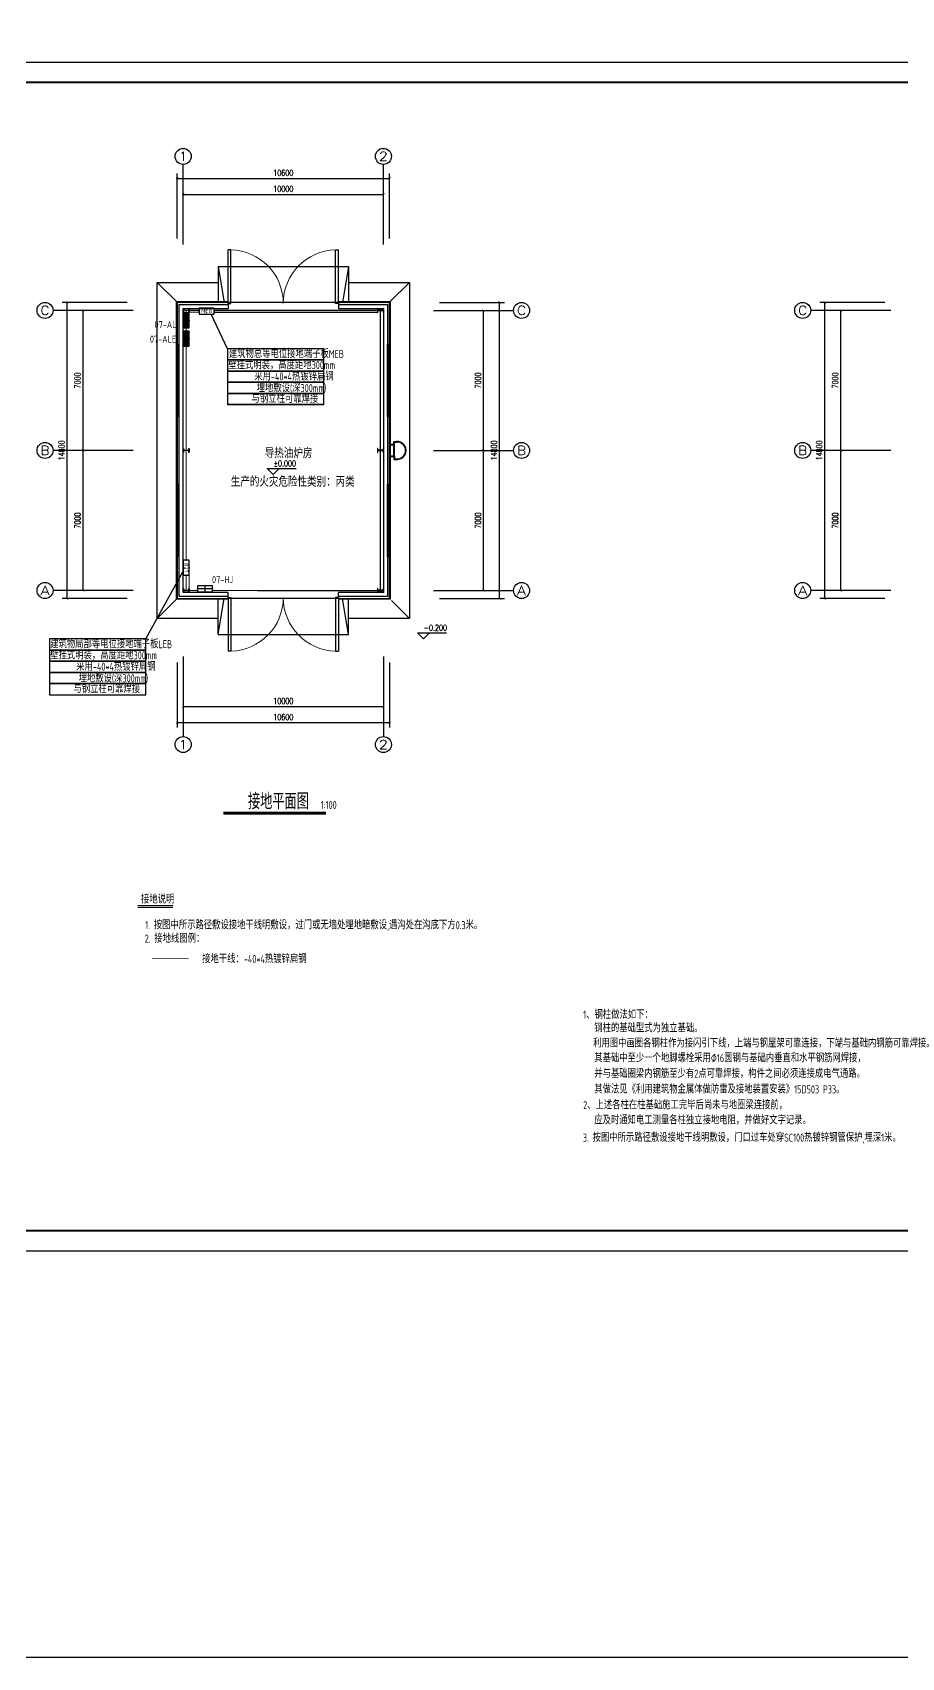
# Model space of a CAD drawing. Extents: x 4830845 to 5141198, y -443067 to -268177.
# Drawn here: x 4951972 to 4995372, y -443067 to -361840 of the extents above; entities that cross this region are included whole.
import ezdxf
from ezdxf.enums import TextEntityAlignment as Align

# ---------------------------------------------------------------- set-up
doc = ezdxf.new("R2010")
doc.units = 0
doc.header["$LTSCALE"] = 1000
doc.header["$MEASUREMENT"] = 0
doc.layers.get('0').update_dxf_attribs({"linetype": 'CONTINUOUS'})
doc.layers.get('Defpoints').update_dxf_attribs({"linetype": 'CONTINUOUS'})
for name, color, linetype in [('AXIS_TEXT', 7, 'CONTINUOUS'), ('DIM_SYMB', 3, 'CONTINUOUS'), ('EQUIP-箱柜', 3, 'CONTINUOUS'), ('PUB_TITLE', 4, 'CONTINUOUS'), ('TEL_TAB', 7, 'CONTINUOUS'), ('WIRE-接地', 4, 'CONTINUOUS'), ('建筑底图', 251, 'CONTINUOUS'), ('电气', 3, 'CONTINUOUS'), ('电气文字', 7, 'CONTINUOUS')]:
    doc.layers.add(name, color=color, linetype=linetype)
doc.styles.add('_HZTXT', font='txt.shx', dxfattribs={"width": 0.8, "bigfont": 'HZTXT.shx'})
doc.styles.add('_TCH_AXIS', font='COMPLEX', dxfattribs={"bigfont": 'GBCBIG'})
doc.styles.add('_TCH_DIM', font='SIMPLEX', dxfattribs={"bigfont": 'GBCBIG'})
doc.styles.add('_TCH_DIM_T3', font='SIMPLEX', dxfattribs={"width": 0.705882, "bigfont": 'GBCBIG'})
doc.styles.add('_TEL_DIM', font='sceie.shx', dxfattribs={"width": 0.8, "height": 3.5, "bigfont": 'sceic.shx'})
doc.styles.add('COMPLEX', font='COMPLEX')
doc.styles.add('SCEI', font='sceie.shx', dxfattribs={"width": 0.75, "bigfont": 'sceic.shx'})
doc.styles.add('sceie', font='sceie.shx', dxfattribs={"width": 0.7, "bigfont": 'sceic.shx'})
doc.styles.add('TG_LINETYPE', font='SIMPLEX', dxfattribs={"width": 0.8, "height": 3, "bigfont": 'HZTXT'})
doc.linetypes.add('TG_接地', pattern='A,0.75,0,["/",TG_LINETYPE,S=0.05,R=-8.594367,X=-0.1,Y=-0.045],0.65,-0.13,0.13,-0.13', length=2)
doc.dimstyles.new('_TCH_ARCH&&100', dxfattribs={"dimtxt": 297.5, "dimasz": 100, "dimexe": 250, "dimexo": 300, "dimgap": 126.25, "dimtad": 1, "dimdec": 0, "dimzin": 0, "dimdsep": 46, "dimtxsty": '_TCH_DIM_T3', "dimblk": 'ARCHTICK', "dimcen": 0.09, "dimclrt": 7, "dimazin": 2, "dimtfac": 1, "dimtdec": 0, "dimtix": 1, "dimtmove": 2, "dimatfit": 3, "dimfxl": 0, "dimtolj": 1, "dimtzin": 0, "dimarcsym": 0})

# ---------------------------------------------------------------- blocks, each defined once
blk = doc.blocks.new('$TCHSYS$WIN2D')
for p, q in [((-0.5, 0.5), (0.5, 0.5)), ((-0.5, 0.5), (-0.5, -0.5)), ((0.5, 0.5), (0.5, -0.5)), ((0.5, 0.167), (-0.5, 0.167)), ((0.5, -0.167), (-0.5, -0.167)), ((-0.5, -0.5), (0.5, -0.5))]:
    blk.add_line(p, q)
blk = doc.blocks.new('$DorLib2D$00000002')
for p, q in [((-0.5, 0), (-0.5, 0.4875)), ((-0.475, 0.4875), (-0.5, 0.4875)), ((-0.475, 0), (-0.475, 0.4875)), ((0.475, 0), (0.475, 0.4875)), ((0.475, 0.4875), (0.5, 0.4875)), ((0.5, 0), (0.5, 0.4875)), ((-0.5, 0), (-0.475, 0)), ((0.5, 0), (0.475, 0))]:
    blk.add_line(p, q)
at = {"lineweight": 13}
for centre, start, end in [((-0.4875, 0), 0, 88.53072), ((0.4875, 0), 91.46928, 180)]:
    blk.add_arc(centre, 0.4875, start, end, dxfattribs=at)
blk = doc.blocks.new('*X27')
at = {"color": 0}
for p, q in [((-250, 33), (-83, 200)), ((-250, 68), (-118, 200)), ((-250, 104), (-154, 200)), ((-250, 139), (-189, 200)), ((-250, 174), (-224, 200)), ((-247, 0), (-47, 200)), ((-212, 0), (-12, 200)), ((-177, 0), (23, 200)), ((-141, 0), (59, 200)), ((-106, 0), (94, 200)), ((-71, 0), (129, 200)), ((-35, 0), (165, 200)), ((0, 0), (200, 200)), ((35, 0), (235, 200)), ((71, 0), (250, 179)), ((106, 0), (250, 144)), ((141, 0), (250, 109)), ((177, 0), (250, 73)), ((212, 0), (250, 38)), ((247, 0), (250, 3))]:
    blk.add_line(p, q, dxfattribs=at)
blk = doc.blocks.new('$equip$00002943')
for p, q in [((-0.75, 0.6), (-0.75, 0)), ((0.75, 0.6), (-0.75, 0.6)), ((-0.75, 0), (0.75, 0)), ((0.75, 0), (0.75, 0.6))]:
    blk.add_line(p, q)
for points, const_width in [([(-0.75, 0.3), (0.75, 0.3)], 0.6), ([(-0.75, 0.6), (-0.75, 0), (0.75, 0), (0.75, 0.6), (-0.75, 0.6), (-0.75, 0)], 0.04)]:
    blk.add_lwpolyline(points, dxfattribs=dict(const_width=const_width))
for p in [(-0.75, 0.3), (0, 0.6), (0, 0), (0.75, 0.3)]:
    blk.add_point(p)
at = {"xscale": 0.00300000000061118, "yscale": 0.00300000000061118, "zscale": 0.00300000000061118}
blk.add_blockref('*X27', (0, 0), dxfattribs=at)
at = {"color": 7, "style": '_TEL_DIM', "flags": 1}
for tag in ['A', 'REMARK']:
    blk.add_attdef(tag, text='', height=0.00002, dxfattribs=at).set_placement((0, 0), align=Align.MIDDLE_CENTER)
blk = doc.blocks.new('$equip$00002907')
for p, q in [((0.75, 0.6), (-0.75, 0.6)), ((-0.75, 0.6), (-0.75, 0)), ((-0.75, 0), (0.75, 0)), ((0.75, 0), (0.75, 0.6))]:
    blk.add_line(p, q)
at = {"const_width": 0.04}
blk.add_lwpolyline([(-0.75, 0.6), (-0.75, 0), (0.75, 0), (0.75, 0.6), (-0.75, 0.6), (-0.75, 0)], dxfattribs=at)
for p in [(-0.75, 0.3), (0, 0.6), (0, 0), (0.75, 0.3)]:
    blk.add_point(p)
at = {"color": 7, "style": '_TEL_DIM'}
blk.add_attdef('$TEXT$', text='', height=0.4, dxfattribs=at).set_placement((0, 0.3), align=Align.MIDDLE_CENTER)
at = {"color": 7, "style": '_TEL_DIM', "flags": 1}
for tag in ['A', 'REMARK']:
    blk.add_attdef(tag, text='', height=0.00002, dxfattribs=at).set_placement((0, 0), align=Align.MIDDLE_CENTER)
blk = doc.blocks.new('$equip$00002908')
for p, q in [((0.75, 0.6), (-0.75, 0.6)), ((-0.75, 0.6), (-0.75, 0)), ((-0.75, 0), (0.75, 0)), ((0.75, 0), (0.75, 0.6))]:
    blk.add_line(p, q)
at = {"const_width": 0.04}
blk.add_lwpolyline([(-0.75, 0.6), (-0.75, 0), (0.75, 0), (0.75, 0.6), (-0.75, 0.6), (-0.75, 0)], dxfattribs=at)
for p in [(-0.75, 0.3), (0, 0.6), (0, 0), (0.75, 0.3)]:
    blk.add_point(p)
at = {"color": 7, "style": '_TEL_DIM'}
blk.add_attdef('$TEXT$', text='', height=0.4, dxfattribs=at).set_placement((0, 0.3), align=Align.MIDDLE_CENTER)
at = {"color": 7, "style": '_TEL_DIM', "flags": 1}
for tag in ['A', 'REMARK']:
    blk.add_attdef(tag, text='', height=0.00002, dxfattribs=at).set_placement((0, 0), align=Align.MIDDLE_CENTER)
blk = doc.blocks.new('$equip$00002936')
for p, q in [((-0.75, 0.6), (-0.75, 0)), ((0.75, 0.6), (-0.75, 0.6)), ((-0.75, 0.3), (0.75, 0.3)), ((-0.75, 0), (0.75, 0)), ((0, 0), (0, 0.6)), ((0.75, 0), (0.75, 0.6))]:
    blk.add_line(p, q)
at = {"const_width": 0.04}
blk.add_lwpolyline([(-0.75, 0.6), (-0.75, 0), (0.75, 0), (0.75, 0.6), (-0.75, 0.6), (-0.75, 0)], dxfattribs=at)
for p in [(-0.75, 0.3), (0, 0.6), (0, 0), (0.75, 0.3)]:
    blk.add_point(p)
at = {"color": 7, "style": '_TEL_DIM', "flags": 1}
for tag in ['A', 'REMARK']:
    blk.add_attdef(tag, text='', height=0.00002, dxfattribs=at).set_placement((0, 0), align=Align.MIDDLE_CENTER)
blk = doc.blocks.new('_ArchTick')
at = {"color": 0, "linetype": 'ByBlock', "const_width": 0.4}
blk.add_lwpolyline([(-0.5, -0.5), (0.5, 0.5)], dxfattribs=at)
blk = doc.blocks.new('*D58')
at = {"layer": 'Defpoints', "color": 0, "transparency": 16777216}
for p in [(4954496, -382732), (4956996, -382732), (4956996, -389732)]:
    blk.add_point(p, dxfattribs=at)
at = {"layer": '建筑底图', "color": 0, "lineweight": -2, "transparency": 16777216}
for p, q in [((4956696, -382732), (4954246, -382732)), ((4954496, -389732), (4954496, -382732)), ((4956696, -389732), (4954246, -389732))]:
    blk.add_line(p, q, dxfattribs=at)
at = {"layer": '建筑底图', "color": 0, "lineweight": -2, "transparency": 16777216, "xscale": 100, "yscale": 100, "zscale": 100}
for p, rotation in [((4954496, -382732), 90), ((4954496, -389732), 270)]:
    blk.add_blockref('_ArchTick', p, dxfattribs=dict(at, rotation=rotation))
at = {"layer": '建筑底图', "color": 7, "transparency": 16777216, "insert": (4954221, -386232), "char_height": 297.5, "attachment_point": 5, "rotation": 90, "style": '_TCH_DIM_T3'}
blk.add_mtext('\\A1;7000', dxfattribs=at)
blk = doc.blocks.new('*D59')
at = {"layer": 'Defpoints', "color": 0, "transparency": 16777216}
for p in [(4954496, -375732), (4956996, -375732), (4956996, -382732)]:
    blk.add_point(p, dxfattribs=at)
at = {"layer": '建筑底图', "color": 0, "lineweight": -2, "transparency": 16777216}
for p, q in [((4956696, -375732), (4954246, -375732)), ((4954496, -382732), (4954496, -375732)), ((4956696, -382732), (4954246, -382732))]:
    blk.add_line(p, q, dxfattribs=at)
at = {"layer": '建筑底图', "color": 0, "lineweight": -2, "transparency": 16777216, "xscale": 100, "yscale": 100, "zscale": 100}
for p, rotation in [((4954496, -375732), 90), ((4954496, -382732), 270)]:
    blk.add_blockref('_ArchTick', p, dxfattribs=dict(at, rotation=rotation))
at = {"layer": '建筑底图', "color": 7, "transparency": 16777216, "insert": (4954221, -379232), "char_height": 297.5, "attachment_point": 5, "rotation": 90, "style": '_TCH_DIM_T3'}
blk.add_mtext('\\A1;7000', dxfattribs=at)
blk = doc.blocks.new('*D60')
at = {"layer": 'Defpoints', "color": 0, "transparency": 16777216}
for p in [(4953696, -375332), (4956996, -375332), (4956996, -390132)]:
    blk.add_point(p, dxfattribs=at)
at = {"layer": '建筑底图', "color": 0, "lineweight": -2, "transparency": 16777216}
for p, q in [((4956696, -375332), (4953446, -375332)), ((4953696, -390132), (4953696, -375332)), ((4956696, -390132), (4953446, -390132))]:
    blk.add_line(p, q, dxfattribs=at)
at = {"layer": '建筑底图', "color": 0, "lineweight": -2, "transparency": 16777216, "xscale": 100, "yscale": 100, "zscale": 100}
for p, rotation in [((4953696, -375332), 90), ((4953696, -390132), 270)]:
    blk.add_blockref('_ArchTick', p, dxfattribs=dict(at, rotation=rotation))
at = {"layer": '建筑底图', "color": 7, "transparency": 16777216, "insert": (4953421, -382732), "char_height": 297.5, "attachment_point": 5, "rotation": 90, "style": '_TCH_DIM_T3'}
blk.add_mtext('\\A1;14800', dxfattribs=at)
blk = doc.blocks.new('*D61')
at = {"layer": 'Defpoints', "color": 0, "transparency": 16777216}
for p in [(4971996, -382732), (4974496, -382732), (4971996, -389732)]:
    blk.add_point(p, dxfattribs=at)
at = {"layer": '建筑底图', "color": 0, "lineweight": -2, "transparency": 16777216}
for p, q in [((4972296, -382732), (4974746, -382732)), ((4974496, -389732), (4974496, -382732)), ((4972296, -389732), (4974746, -389732))]:
    blk.add_line(p, q, dxfattribs=at)
at = {"layer": '建筑底图', "color": 0, "lineweight": -2, "transparency": 16777216, "xscale": 100, "yscale": 100, "zscale": 100}
for p, rotation in [((4974496, -382732), 90), ((4974496, -389732), 270)]:
    blk.add_blockref('_ArchTick', p, dxfattribs=dict(at, rotation=rotation))
at = {"layer": '建筑底图', "color": 7, "transparency": 16777216, "insert": (4974221, -386232), "char_height": 297.5, "attachment_point": 5, "rotation": 90, "style": '_TCH_DIM_T3'}
blk.add_mtext('\\A1;7000', dxfattribs=at)
blk = doc.blocks.new('*D62')
at = {"layer": 'Defpoints', "color": 0, "transparency": 16777216}
for p in [(4971996, -375732), (4974496, -375732), (4971996, -382732)]:
    blk.add_point(p, dxfattribs=at)
at = {"layer": '建筑底图', "color": 0, "lineweight": -2, "transparency": 16777216}
for p, q in [((4972296, -375732), (4974746, -375732)), ((4974496, -382732), (4974496, -375732)), ((4972296, -382732), (4974746, -382732))]:
    blk.add_line(p, q, dxfattribs=at)
at = {"layer": '建筑底图', "color": 0, "lineweight": -2, "transparency": 16777216, "xscale": 100, "yscale": 100, "zscale": 100}
for p, rotation in [((4974496, -375732), 90), ((4974496, -382732), 270)]:
    blk.add_blockref('_ArchTick', p, dxfattribs=dict(at, rotation=rotation))
at = {"layer": '建筑底图', "color": 7, "transparency": 16777216, "insert": (4974221, -379232), "char_height": 297.5, "attachment_point": 5, "rotation": 90, "style": '_TCH_DIM_T3'}
blk.add_mtext('\\A1;7000', dxfattribs=at)
blk = doc.blocks.new('*D63')
at = {"layer": 'Defpoints', "color": 0, "transparency": 16777216}
for p in [(4971996, -375332), (4975296, -375332), (4971996, -390132)]:
    blk.add_point(p, dxfattribs=at)
at = {"layer": '建筑底图', "color": 0, "lineweight": -2, "transparency": 16777216}
for p, q in [((4972296, -375332), (4975546, -375332)), ((4975296, -390132), (4975296, -375332)), ((4972296, -390132), (4975546, -390132))]:
    blk.add_line(p, q, dxfattribs=at)
at = {"layer": '建筑底图', "color": 0, "lineweight": -2, "transparency": 16777216, "xscale": 100, "yscale": 100, "zscale": 100}
for p, rotation in [((4975296, -375332), 90), ((4975296, -390132), 270)]:
    blk.add_blockref('_ArchTick', p, dxfattribs=dict(at, rotation=rotation))
at = {"layer": '建筑底图', "color": 7, "transparency": 16777216, "insert": (4975021, -382732), "char_height": 297.5, "attachment_point": 5, "rotation": 90, "style": '_TCH_DIM_T3'}
blk.add_mtext('\\A1;14800', dxfattribs=at)
blk = doc.blocks.new('_AXISO')
blk.add_circle((0, 0), 0.5)
at = {"layer": 'AXIS_TEXT', "style": 'COMPLEX', "width": 1.041667}
blk.add_attdef('A', text='', height=0.56, dxfattribs=at).set_placement((-0.25, -0.28), (0.25, -0.28), align=Align.FIT)
blk = doc.blocks.new('*D64')
at = {"layer": 'Defpoints', "color": 0, "transparency": 16777216}
for p in [(4969496, -369932), (4959496, -372432), (4969496, -372432)]:
    blk.add_point(p, dxfattribs=at)
at = {"layer": '建筑底图', "color": 0, "lineweight": -2, "transparency": 16777216}
for p, q in [((4959496, -372132), (4959496, -369682)), ((4959496, -369932), (4969496, -369932)), ((4969496, -372132), (4969496, -369682))]:
    blk.add_line(p, q, dxfattribs=at)
at = {"layer": '建筑底图', "color": 0, "lineweight": -2, "transparency": 16777216, "xscale": 100, "yscale": 100, "zscale": 100, "rotation": 180}
blk.add_blockref('_ArchTick', (4959496, -369932), dxfattribs=at)
at = {"layer": '建筑底图', "color": 0, "lineweight": -2, "transparency": 16777216, "xscale": 100, "yscale": 100, "zscale": 100}
blk.add_blockref('_ArchTick', (4969496, -369932), dxfattribs=at)
at = {"layer": '建筑底图', "color": 7, "transparency": 16777216, "insert": (4964496, -369657), "char_height": 297.5, "attachment_point": 5, "style": '_TCH_DIM_T3'}
blk.add_mtext('\\A1;10000', dxfattribs=at)
blk = doc.blocks.new('*D65')
at = {"layer": 'Defpoints', "color": 0, "transparency": 16777216}
for p in [(4969796, -369132), (4959196, -372432), (4969796, -372432)]:
    blk.add_point(p, dxfattribs=at)
at = {"layer": '建筑底图', "color": 0, "lineweight": -2, "transparency": 16777216}
for p, q in [((4959196, -372132), (4959196, -368882)), ((4959196, -369132), (4969796, -369132)), ((4969796, -372132), (4969796, -368882))]:
    blk.add_line(p, q, dxfattribs=at)
at = {"layer": '建筑底图', "color": 0, "lineweight": -2, "transparency": 16777216, "xscale": 100, "yscale": 100, "zscale": 100, "rotation": 180}
blk.add_blockref('_ArchTick', (4959196, -369132), dxfattribs=at)
at = {"layer": '建筑底图', "color": 0, "lineweight": -2, "transparency": 16777216, "xscale": 100, "yscale": 100, "zscale": 100}
blk.add_blockref('_ArchTick', (4969796, -369132), dxfattribs=at)
at = {"layer": '建筑底图', "color": 7, "transparency": 16777216, "insert": (4964496, -368857), "char_height": 297.5, "attachment_point": 5, "style": '_TCH_DIM_T3'}
blk.add_mtext('\\A1;10600', dxfattribs=at)
blk = doc.blocks.new('*D66')
at = {"layer": 'Defpoints', "color": 0, "transparency": 16777216}
for p in [(4959496, -393032), (4969496, -393032), (4969496, -395532)]:
    blk.add_point(p, dxfattribs=at)
at = {"layer": '建筑底图', "color": 0, "lineweight": -2, "transparency": 16777216}
for p, q in [((4959496, -393332), (4959496, -395782)), ((4969496, -393332), (4969496, -395782)), ((4959496, -395532), (4969496, -395532))]:
    blk.add_line(p, q, dxfattribs=at)
at = {"layer": '建筑底图', "color": 0, "lineweight": -2, "transparency": 16777216, "xscale": 100, "yscale": 100, "zscale": 100, "rotation": 180}
blk.add_blockref('_ArchTick', (4959496, -395532), dxfattribs=at)
at = {"layer": '建筑底图', "color": 0, "lineweight": -2, "transparency": 16777216, "xscale": 100, "yscale": 100, "zscale": 100}
blk.add_blockref('_ArchTick', (4969496, -395532), dxfattribs=at)
at = {"layer": '建筑底图', "color": 7, "transparency": 16777216, "insert": (4964496, -395257), "char_height": 297.5, "attachment_point": 5, "style": '_TCH_DIM_T3'}
blk.add_mtext('\\A1;10000', dxfattribs=at)
blk = doc.blocks.new('*D67')
at = {"layer": 'Defpoints', "color": 0, "transparency": 16777216}
for p in [(4959196, -393032), (4969796, -393032), (4969796, -396332)]:
    blk.add_point(p, dxfattribs=at)
at = {"layer": '建筑底图', "color": 0, "lineweight": -2, "transparency": 16777216}
for p, q in [((4959196, -393332), (4959196, -396582)), ((4969796, -393332), (4969796, -396582)), ((4959196, -396332), (4969796, -396332))]:
    blk.add_line(p, q, dxfattribs=at)
at = {"layer": '建筑底图', "color": 0, "lineweight": -2, "transparency": 16777216, "xscale": 100, "yscale": 100, "zscale": 100, "rotation": 180}
blk.add_blockref('_ArchTick', (4959196, -396332), dxfattribs=at)
at = {"layer": '建筑底图', "color": 0, "lineweight": -2, "transparency": 16777216, "xscale": 100, "yscale": 100, "zscale": 100}
blk.add_blockref('_ArchTick', (4969796, -396332), dxfattribs=at)
at = {"layer": '建筑底图', "color": 7, "transparency": 16777216, "insert": (4964496, -396057), "char_height": 297.5, "attachment_point": 5, "style": '_TCH_DIM_T3'}
blk.add_mtext('\\A1;10600', dxfattribs=at)
blk = doc.blocks.new('*D68')
at = {"layer": 'Defpoints', "color": 0, "transparency": 16777216}
for p in [(4992338, -382732), (4994838, -382732), (4994838, -389732)]:
    blk.add_point(p, dxfattribs=at)
at = {"layer": '建筑底图', "color": 0, "lineweight": -2, "transparency": 16777216}
for p, q in [((4994538, -382732), (4992088, -382732)), ((4992338, -389732), (4992338, -382732)), ((4994538, -389732), (4992088, -389732))]:
    blk.add_line(p, q, dxfattribs=at)
at = {"layer": '建筑底图', "color": 0, "lineweight": -2, "transparency": 16777216, "xscale": 100, "yscale": 100, "zscale": 100}
for p, rotation in [((4992338, -382732), 90), ((4992338, -389732), 270)]:
    blk.add_blockref('_ArchTick', p, dxfattribs=dict(at, rotation=rotation))
at = {"layer": '建筑底图', "color": 7, "transparency": 16777216, "insert": (4992063, -386232), "char_height": 297.5, "attachment_point": 5, "rotation": 90, "style": '_TCH_DIM_T3'}
blk.add_mtext('\\A1;7000', dxfattribs=at)
blk = doc.blocks.new('*D69')
at = {"layer": 'Defpoints', "color": 0, "transparency": 16777216}
for p in [(4992338, -375732), (4994838, -375732), (4994838, -382732)]:
    blk.add_point(p, dxfattribs=at)
at = {"layer": '建筑底图', "color": 0, "lineweight": -2, "transparency": 16777216}
for p, q in [((4994538, -375732), (4992088, -375732)), ((4992338, -382732), (4992338, -375732)), ((4994538, -382732), (4992088, -382732))]:
    blk.add_line(p, q, dxfattribs=at)
at = {"layer": '建筑底图', "color": 0, "lineweight": -2, "transparency": 16777216, "xscale": 100, "yscale": 100, "zscale": 100}
for p, rotation in [((4992338, -375732), 90), ((4992338, -382732), 270)]:
    blk.add_blockref('_ArchTick', p, dxfattribs=dict(at, rotation=rotation))
at = {"layer": '建筑底图', "color": 7, "transparency": 16777216, "insert": (4992063, -379232), "char_height": 297.5, "attachment_point": 5, "rotation": 90, "style": '_TCH_DIM_T3'}
blk.add_mtext('\\A1;7000', dxfattribs=at)
blk = doc.blocks.new('*D70')
at = {"layer": 'Defpoints', "color": 0, "transparency": 16777216}
for p in [(4991538, -375332), (4994838, -375332), (4994838, -390132)]:
    blk.add_point(p, dxfattribs=at)
at = {"layer": '建筑底图', "color": 0, "lineweight": -2, "transparency": 16777216}
for p, q in [((4994538, -375332), (4991288, -375332)), ((4991538, -390132), (4991538, -375332)), ((4994538, -390132), (4991288, -390132))]:
    blk.add_line(p, q, dxfattribs=at)
at = {"layer": '建筑底图', "color": 0, "lineweight": -2, "transparency": 16777216, "xscale": 100, "yscale": 100, "zscale": 100}
for p, rotation in [((4991538, -375332), 90), ((4991538, -390132), 270)]:
    blk.add_blockref('_ArchTick', p, dxfattribs=dict(at, rotation=rotation))
at = {"layer": '建筑底图', "color": 7, "transparency": 16777216, "insert": (4991263, -382732), "char_height": 297.5, "attachment_point": 5, "rotation": 90, "style": '_TCH_DIM_T3'}
blk.add_mtext('\\A1;14800', dxfattribs=at)

msp = doc.modelspace()

# ---------------------------------------------------------------- hatches: boundary and pattern name
at = {"layer": '建筑底图'}
for points in [[(4959195.7, -375332.1), (4959195.7, -377432.1), (4959225.7, -377402.1), (4959225.7, -375362.1)], [(4961745.7, -375332.1), (4959195.7, -375332.1), (4959225.7, -375362.1), (4961715.7, -375362.1)], [(4959295.7, -377432.1), (4959295.7, -375432.1), (4959265.7, -375402.1), (4959265.7, -377402.1)], [(4959295.7, -375432.1), (4961745.7, -375432.1), (4961715.7, -375402.1), (4959265.7, -375402.1)], [(4959779.7, -375722.1), (4959779.7, -375632.1), (4959795.7, -375632.1), (4959795.7, -375832.1), (4959779.7, -375832.1), (4959779.7, -375742.1), (4959511.7, -375742.1), (4959511.7, -375832.1), (4959495.7, -375832.1), (4959495.7, -375632.1), (4959511.7, -375632.1), (4959511.7, -375722.1)], [(4961745.7, -375432.1), (4961745.7, -375332.1), (4961715.7, -375362.1), (4961715.7, -375402.1)], [(4969795.7, -375332.1), (4967245.7, -375332.1), (4967275.7, -375362.1), (4969765.7, -375362.1)], [(4967245.7, -375332.1), (4967245.7, -375432.1), (4967275.7, -375402.1), (4967275.7, -375362.1)], [(4967245.7, -375432.1), (4969695.7, -375432.1), (4969725.7, -375402.1), (4967275.7, -375402.1)], [(4969211.7, -375722.1), (4969211.7, -375632.1), (4969195.7, -375632.1), (4969195.7, -375832.1), (4969211.7, -375832.1), (4969211.7, -375742.1), (4969479.7, -375742.1), (4969479.7, -375832.1), (4969495.7, -375832.1), (4969495.7, -375632.1), (4969479.7, -375632.1), (4969479.7, -375722.1)], [(4969695.7, -375432.1), (4969695.7, -377432.1), (4969725.7, -377402.1), (4969725.7, -375402.1)], [(4969795.7, -377432.1), (4969795.7, -375332.1), (4969765.7, -375362.1), (4969765.7, -377402.1)], [(4959195.7, -377432.1), (4959295.7, -377432.1), (4959265.7, -377402.1), (4959225.7, -377402.1)], [(4969695.7, -377432.1), (4969795.7, -377432.1), (4969765.7, -377402.1), (4969725.7, -377402.1)], [(4959295.7, -381032.1), (4959195.7, -381032.1), (4959225.7, -381062.1), (4959265.7, -381062.1)], [(4959195.7, -381032.1), (4959195.7, -384432.1), (4959225.7, -384402.1), (4959225.7, -381062.1)], [(4959295.7, -384432.1), (4959295.7, -381032.1), (4959265.7, -381062.1), (4959265.7, -384402.1)], [(4969795.7, -381032.1), (4969695.7, -381032.1), (4969725.7, -381062.1), (4969765.7, -381062.1)], [(4969695.7, -381032.1), (4969695.7, -384432.1), (4969725.7, -384402.1), (4969725.7, -381062.1)], [(4969795.7, -384432.1), (4969795.7, -381032.1), (4969765.7, -381062.1), (4969765.7, -384402.1)], [(4959779.7, -382722.1), (4959779.7, -382632.1), (4959795.7, -382632.1), (4959795.7, -382832.1), (4959779.7, -382832.1), (4959779.7, -382742.1), (4959511.7, -382742.1), (4959511.7, -382832.1), (4959495.7, -382832.1), (4959495.7, -382632.1), (4959511.7, -382632.1), (4959511.7, -382722.1)], [(4969211.7, -382722.1), (4969211.7, -382632.1), (4969195.7, -382632.1), (4969195.7, -382832.1), (4969211.7, -382832.1), (4969211.7, -382742.1), (4969479.7, -382742.1), (4969479.7, -382832.1), (4969495.7, -382832.1), (4969495.7, -382632.1), (4969479.7, -382632.1), (4969479.7, -382722.1)], [(4959195.7, -384432.1), (4959295.7, -384432.1), (4959265.7, -384402.1), (4959225.7, -384402.1)], [(4969695.7, -384432.1), (4969795.7, -384432.1), (4969765.7, -384402.1), (4969725.7, -384402.1)], [(4959295.7, -388032.1), (4959195.7, -388032.1), (4959225.7, -388062.1), (4959265.7, -388062.1)], [(4959195.7, -388032.1), (4959195.7, -390132.1), (4959225.7, -390102.1), (4959225.7, -388062.1)], [(4959295.7, -390032.1), (4959295.7, -388032.1), (4959265.7, -388062.1), (4959265.7, -390062.1)], [(4969795.7, -388032.1), (4969695.7, -388032.1), (4969725.7, -388062.1), (4969765.7, -388062.1)], [(4969695.7, -388032.1), (4969695.7, -390032.1), (4969725.7, -390062.1), (4969725.7, -388062.1)], [(4969795.7, -390132.1), (4969795.7, -388032.1), (4969765.7, -388062.1), (4969765.7, -390102.1)], [(4959779.7, -389722.1), (4959779.7, -389632.1), (4959795.7, -389632.1), (4959795.7, -389832.1), (4959779.7, -389832.1), (4959779.7, -389742.1), (4959511.7, -389742.1), (4959511.7, -389832.1), (4959495.7, -389832.1), (4959495.7, -389632.1), (4959511.7, -389632.1), (4959511.7, -389722.1)], [(4969211.7, -389722.1), (4969211.7, -389632.1), (4969195.7, -389632.1), (4969195.7, -389832.1), (4969211.7, -389832.1), (4969211.7, -389742.1), (4969479.7, -389742.1), (4969479.7, -389832.1), (4969495.7, -389832.1), (4969495.7, -389632.1), (4969479.7, -389632.1), (4969479.7, -389722.1)], [(4959195.7, -390132.1), (4961745.7, -390132.1), (4961715.7, -390102.1), (4959225.7, -390102.1)], [(4961745.7, -390032.1), (4959295.7, -390032.1), (4959265.7, -390062.1), (4961715.7, -390062.1)], [(4961745.7, -390132.1), (4961745.7, -390032.1), (4961715.7, -390062.1), (4961715.7, -390102.1)], [(4969695.7, -390032.1), (4967245.7, -390032.1), (4967275.7, -390062.1), (4969725.7, -390062.1)], [(4967245.7, -390032.1), (4967245.7, -390132.1), (4967275.7, -390102.1), (4967275.7, -390062.1)], [(4967245.7, -390132.1), (4969795.7, -390132.1), (4969765.7, -390102.1), (4967275.7, -390102.1)]]:
    msp.add_hatch(color=256, dxfattribs=at).paths.add_polyline_path(points)

# ---------------------------------------------------------------- linework, layer by layer
at = {"layer": 'DIM_SYMB', "const_width": 140}
msp.add_lwpolyline([(4961494.1, -400863.6), (4966629.2, -400863.6)], dxfattribs=at)
at = {"layer": 'PUB_TITLE', "color": 4}
msp.add_lwpolyline([(4945003.5, -422737.3), (5029103.5, -422737.3), (5029103.5, -363337.3), (4945003.5, -363337.3)], close=True, dxfattribs=at)
at = {"layer": 'PUB_TITLE', "color": 4, "const_width": 100}
msp.add_lwpolyline([(4947503.5, -421737.3), (5028103.5, -421737.3), (5028103.5, -364337.3), (4947503.5, -364337.3)], close=True, dxfattribs=at)
at = {"layer": 'WIRE-接地', "linetype": 'TG_接地', "const_width": 60}
for points in [[(4959645.7, -375742.1), (4959645.7, -375854.1)], [(4959779.7, -375820.9), (4960291.4, -375820.9)], [(4960291.4, -375732.1), (4959795.7, -375732.1)], [(4969207, -375732.2), (4961024.3, -375732.1)], [(4969211.7, -375832.1), (4961041.4, -375832.1)], [(4969345.7, -389742.1), (4969345.7, -375662.5)], [(4959645.7, -376591.2), (4959645.7, -376815.1)], [(4959645.7, -377526.5), (4959645.7, -388218.4)], [(4959645.7, -388968.4), (4959645.7, -389766.1)], [(4959795.7, -388968.4), (4959795.7, -389632.1)], [(4959795.7, -389732.1), (4960207.6, -389732.5)], [(4960957.6, -389733.3), (4969211.7, -389742.1)]]:
    msp.add_lwpolyline(points, dxfattribs=at)
at = {"layer": 'WIRE-接地', "color": 4, "linetype": 'TG_接地', "const_width": 35}
msp.add_lwpolyline([(4957947.3, -408129.6), (4959776.5, -408129.6)], dxfattribs=at)
at = {"layer": '建筑底图'}
for p, q in [((4959495.7, -372432.1), (4959495.7, -368432.1)), ((4969495.7, -372432.1), (4969495.7, -368432.1)), ((4961245.7, -373532.1), (4967745.7, -373532.1)), ((4961245.7, -373532.1), (4961545.7, -375332.1)), ((4961245.7, -373532.1), (4961245.7, -375332.1)), ((4967745.7, -373532.1), (4967445.7, -375332.1)), ((4967745.7, -373532.1), (4967745.7, -375332.1)), ((4959155.7, -375292.1), (4958195.7, -374332.1)), ((4969835.7, -375292.1), (4970795.7, -374332.1)), ((4967245.7, -375332.1), (4967245.7, -375232.1)), ((4956995.7, -375732.1), (4952995.7, -375732.1)), ((4959195.7, -375332.1), (4959195.7, -377432.1)), ((4961745.7, -375332.1), (4959195.7, -375332.1)), ((4959295.7, -377432.1), (4959295.7, -375432.1)), ((4959295.7, -375432.1), (4961745.7, -375432.1)), ((4961745.7, -375332.1), (4961745.7, -375292.1)), ((4967245.7, -375332.1), (4961745.7, -375332.1)), ((4961745.7, -375432.1), (4961745.7, -375332.1)), ((4961745.7, -375432.1), (4961745.7, -375632.1)), ((4969795.7, -375332.1), (4967245.7, -375332.1)), ((4967245.7, -375332.1), (4967245.7, -375432.1)), ((4967245.7, -375432.1), (4967245.7, -375632.1)), ((4967245.7, -375432.1), (4969695.7, -375432.1)), ((4969695.7, -375432.1), (4969695.7, -377432.1)), ((4969795.7, -377432.1), (4969795.7, -375332.1)), ((4971995.7, -375732.1), (4975995.7, -375732.1)), ((4994838.1, -375732.1), (4990838.1, -375732.1)), ((4959195.7, -377432.1), (4959295.7, -377432.1)), ((4969695.7, -377432.1), (4969795.7, -377432.1)), ((4959295.7, -381032.1), (4959195.7, -381032.1)), ((4959195.7, -381032.1), (4959195.7, -384432.1)), ((4959295.7, -384432.1), (4959295.7, -381032.1)), ((4969795.7, -381032.1), (4969695.7, -381032.1)), ((4969695.7, -381032.1), (4969695.7, -384432.1)), ((4969795.7, -384432.1), (4969795.7, -381032.1)), ((4970015.7, -382283.1), (4970195.7, -382283.1)), ((4970015.7, -382432.1), (4970015.7, -382283.1)), ((4970045.7, -382312.1), (4970181, -382312.1)), ((4970045.7, -382432.1), (4970045.7, -382312.1)), ((4956995.7, -382732.1), (4952995.7, -382732.1)), ((4970015.7, -383032.1), (4970015.7, -383181)), ((4970015.7, -383181), (4970195.7, -383181)), ((4970045.7, -383032.1), (4970045.7, -383152.1)), ((4970045.7, -383152.1), (4970181, -383152.1)), ((4971995.7, -382732.1), (4975995.7, -382732.1)), ((4994838.1, -382732.1), (4990838.1, -382732.1)), ((4963990.1, -383937.1), (4963690.1, -383637.1)), ((4963690.1, -383637.1), (4965140.1, -383637.1)), ((4963990.1, -383937.1), (4964290.1, -383637.1)), ((4959195.7, -384432.1), (4959295.7, -384432.1)), ((4969695.7, -384432.1), (4969795.7, -384432.1)), ((4959295.7, -388032.1), (4959195.7, -388032.1)), ((4959195.7, -388032.1), (4959195.7, -390132.1)), ((4959295.7, -390032.1), (4959295.7, -388032.1)), ((4969795.7, -388032.1), (4969695.7, -388032.1)), ((4969695.7, -388032.1), (4969695.7, -390032.1)), ((4969795.7, -390132.1), (4969795.7, -388032.1)), ((4956995.7, -389732.1), (4952995.7, -389732.1)), ((4961745.7, -390032.1), (4961745.7, -389832.1)), ((4967245.7, -390032.1), (4967245.7, -389832.1)), ((4971995.7, -389732.1), (4975995.7, -389732.1)), ((4994838.1, -389732.1), (4990838.1, -389732.1)), ((4959155.7, -390172.1), (4958195.7, -391132.1)), ((4959195.7, -390132.1), (4961745.7, -390132.1)), ((4961745.7, -390032.1), (4959295.7, -390032.1)), ((4961245.7, -391932.1), (4961545.7, -390132.1)), ((4961245.7, -391932.1), (4961245.7, -390132.1)), ((4961745.7, -390132.1), (4961745.7, -390032.1)), ((4961745.7, -390132.1), (4961745.7, -390172.1)), ((4967245.7, -390132.1), (4961745.7, -390132.1)), ((4969695.7, -390032.1), (4967245.7, -390032.1)), ((4967245.7, -390032.1), (4967245.7, -390132.1)), ((4967245.7, -390132.1), (4967245.7, -390232.1)), ((4967245.7, -390132.1), (4969795.7, -390132.1)), ((4967745.7, -391932.1), (4967445.7, -390132.1)), ((4967745.7, -391932.1), (4967745.7, -390132.1)), ((4969895.7, -390232.1), (4970795.7, -391132.1)), ((4961245.7, -391932.1), (4967745.7, -391932.1)), ((4971494.3, -392148.5), (4971194.3, -391848.5)), ((4971194.3, -391848.5), (4972644.3, -391848.5)), ((4971494.3, -392148.5), (4971794.3, -391848.5)), ((4959495.7, -393032.1), (4959495.7, -397032.1)), ((4969495.7, -393032.1), (4969495.7, -397032.1))]:
    msp.add_line(p, q, dxfattribs=at)
at = {"layer": '建筑底图', "color": 1}
msp.add_lwpolyline([(4832604.7, -293372.6), (5141197.6, -293372.6), (5141197.6, -443067), (4832604.7, -443067)], close=True, dxfattribs=at)
at = {"layer": '建筑底图'}
for points in [[(4961245.7, -391132.1), (4958195.7, -391132.1), (4958195.7, -374332.1), (4961245.7, -374332.1)], [(4967745.7, -374332.1), (4970795.7, -374332.1), (4970795.7, -391132.1), (4967745.7, -391132.1)], [(4961745.7, -390172.1), (4959155.7, -390172.1), (4959155.7, -375292.1), (4961745.7, -375292.1)], [(4961745.7, -389832.1), (4959495.7, -389832.1), (4959495.7, -375632.1), (4961745.7, -375632.1)], [(4967245.7, -375292.1), (4969835.7, -375292.1), (4969835.7, -390172.1), (4967245.7, -390172.1)], [(4967245.7, -375632.1), (4969495.7, -375632.1), (4969495.7, -389832.1), (4967245.7, -389832.1)], [(4969795.7, -383032.1), (4970045.7, -383032.1), (4970045.7, -382432.1), (4969795.7, -382432.1)], [(4969795.7, -383002.1), (4970015.7, -383002.1), (4970015.7, -382462.1), (4969795.7, -382462.1)]]:
    msp.add_lwpolyline(points, dxfattribs=at)
for points in [[(4959495.7, -375832.1), (4959495.7, -375632.1), (4959511.7, -375632.1), (4959511.7, -375722.1), (4959779.7, -375722.1), (4959779.7, -375632.1), (4959795.7, -375632.1), (4959795.7, -375832.1), (4959779.7, -375832.1), (4959779.7, -375742.1), (4959511.7, -375742.1), (4959511.7, -375832.1)], [(4969495.7, -375832.1), (4969495.7, -375632.1), (4969479.7, -375632.1), (4969479.7, -375722.1), (4969211.7, -375722.1), (4969211.7, -375632.1), (4969195.7, -375632.1), (4969195.7, -375832.1), (4969211.7, -375832.1), (4969211.7, -375742.1), (4969479.7, -375742.1), (4969479.7, -375832.1)], [(4959495.7, -382832.1), (4959495.7, -382632.1), (4959511.7, -382632.1), (4959511.7, -382722.1), (4959779.7, -382722.1), (4959779.7, -382632.1), (4959795.7, -382632.1), (4959795.7, -382832.1), (4959779.7, -382832.1), (4959779.7, -382742.1), (4959511.7, -382742.1), (4959511.7, -382832.1)], [(4969495.7, -382832.1), (4969495.7, -382632.1), (4969479.7, -382632.1), (4969479.7, -382722.1), (4969211.7, -382722.1), (4969211.7, -382632.1), (4969195.7, -382632.1), (4969195.7, -382832.1), (4969211.7, -382832.1), (4969211.7, -382742.1), (4969479.7, -382742.1), (4969479.7, -382832.1)], [(4959495.7, -389832.1), (4959495.7, -389632.1), (4959511.7, -389632.1), (4959511.7, -389722.1), (4959779.7, -389722.1), (4959779.7, -389632.1), (4959795.7, -389632.1), (4959795.7, -389832.1), (4959779.7, -389832.1), (4959779.7, -389742.1), (4959511.7, -389742.1), (4959511.7, -389832.1)], [(4969495.7, -389832.1), (4969495.7, -389632.1), (4969479.7, -389632.1), (4969479.7, -389722.1), (4969211.7, -389722.1), (4969211.7, -389632.1), (4969195.7, -389632.1), (4969195.7, -389832.1), (4969211.7, -389832.1), (4969211.7, -389742.1), (4969479.7, -389742.1), (4969479.7, -389832.1)]]:
    msp.add_lwpolyline(points, close=True, dxfattribs=at)
for radius, start, end in [(450, 266.177446, 93.822554), (420, 270, 90)]:
    msp.add_arc((4970181, -382732.1), radius, start, end, dxfattribs=at)
at = {"layer": '电气', "color": 6, "linetype": 'Continuous'}
for p, q in [((4961717, -377650.2), (4960886.4, -375918.6)), ((4966527.1, -378207.9), (4961717, -378207.9)), ((4966472.9, -378207.9), (4961717, -378207.9)), ((4966527.1, -378765.7), (4961717, -378765.7)), ((4966472.9, -378765.7), (4961717, -378765.7)), ((4966527.1, -379881.2), (4961717, -379881.2)), ((4966472.9, -379881.2), (4961717, -379881.2)), ((4966527.1, -380438.9), (4961717, -380438.9)), ((4966472.9, -380438.9), (4961717, -380438.9)), ((4957632.2, -392156.3), (4959495.7, -388760.2)), ((4957632.2, -392714.1), (4952822, -392714.1)), ((4957632.2, -393271.8), (4952822, -393271.8)), ((4957632.2, -394387.4), (4952822, -394387.4)), ((4957226, -405562.4), (4958984, -405562.4))]:
    msp.add_line(p, q, dxfattribs=at)
for points in [[(4961717, -378207.9), (4966527.1, -378207.9), (4966527.1, -377650.2), (4961717, -377650.2)], [(4961717, -378765.7), (4966527.1, -378765.7), (4966527.1, -378207.9), (4961717, -378207.9)], [(4961717, -379323.4), (4966527.1, -379323.4), (4966527.1, -378765.7), (4961717, -378765.7)], [(4961717, -379881.2), (4966527.1, -379881.2), (4966527.1, -379323.4), (4961717, -379323.4)], [(4961717, -380438.9), (4966527.1, -380438.9), (4966527.1, -379881.2), (4961717, -379881.2)], [(4952822, -392714.1), (4957632.2, -392714.1), (4957632.2, -392156.3), (4952822, -392156.3)], [(4952822, -393271.8), (4957632.2, -393271.8), (4957632.2, -392714.1), (4952822, -392714.1)], [(4952822, -393829.6), (4957632.2, -393829.6), (4957632.2, -393271.8), (4952822, -393271.8)], [(4952822, -394387.4), (4957632.2, -394387.4), (4957632.2, -393829.6), (4952822, -393829.6)], [(4952822, -394945.1), (4957632.2, -394945.1), (4957632.2, -394387.4), (4952822, -394387.4)]]:
    msp.add_lwpolyline(points, close=True, dxfattribs=at)
at = {"layer": '电气', "color": 6, "linetype": 'Continuous', "const_width": 50}
msp.add_lwpolyline([(4957226, -405483.3), (4958984, -405483.3)], dxfattribs=at)

# ---------------------------------------------------------------- block references
at = {"layer": 'EQUIP-箱柜', "color": 0, "xscale": 500, "yscale": 500, "zscale": 500, "rotation": 270}
for p in [(4959495.7, -376229.1), (4959495.7, -377151.5)]:
    msp.add_blockref('$equip$00002943', p, dxfattribs=at)
at = {"layer": 'EQUIP-箱柜', "xscale": 500, "yscale": 500, "zscale": 500}
msp.add_blockref('$equip$00002907', (4960666.4, -375918.6), dxfattribs=at).add_auto_attribs({'$TEXT$': 'MEB'})
at = {"layer": 'EQUIP-箱柜', "xscale": 500, "yscale": 500, "zscale": 500, "rotation": 90}
msp.add_blockref('$equip$00002908', (4959795.7, -388593.4), dxfattribs=at).add_auto_attribs({'$TEXT$': 'LEB'})
at = {"layer": 'EQUIP-箱柜', "xscale": 500, "yscale": 500, "zscale": 500, "rotation": 180}
msp.add_blockref('$equip$00002936', (4960582.6, -389504.9), dxfattribs=at)
at = {"layer": '建筑底图'}
ref = msp.add_blockref('_AXISO', (4959495.7, -368032.1), dxfattribs=dict(at, xscale=800, yscale=800, zscale=800))
ref.add_attrib('A', '1', dxfattribs={"layer": 'AXIS_TEXT', "color": 0, "height": 452.5, "style": '_TCH_AXIS', "width": 2.333333}).set_placement((4959269.4, -368258.3), (4959722, -368258.3), align=Align.FIT)
ref = msp.add_blockref('_AXISO', (4969495.7, -368032.1), dxfattribs=dict(at, xscale=800, yscale=800, zscale=800))
ref.add_attrib('A', '2', dxfattribs={"layer": 'AXIS_TEXT', "color": 0, "height": 452.5, "style": '_TCH_AXIS', "width": 1.5}).set_placement((4969269.4, -368258.3), (4969722, -368258.3), align=Align.FIT)
for name, p, xscale, yscale, zscale, rotation in [('$DorLib2D$00000002', (4964495.7, -375382.1), -5500, -5500, -5500, 180), ('$TCHSYS$WIN2D', (4959245.7, -379232.1), 3600, -100, 3600, 90), ('$TCHSYS$WIN2D', (4969745.7, -379232.1), 3600, 100, 3600, 90), ('$TCHSYS$WIN2D', (4959245.7, -386232.1), 3600, -100, 3600, 90), ('$TCHSYS$WIN2D', (4969745.7, -386232.1), 3600, 100, 3600, 90), ('$DorLib2D$00000002', (4964495.7, -390082.1), -5500, 5500, -5500, 180)]:
    msp.add_blockref(name, p, dxfattribs=dict(at, xscale=xscale, yscale=yscale, zscale=zscale, rotation=rotation))
ref = msp.add_blockref('_AXISO', (4952595.7, -375732.1), dxfattribs=dict(at, xscale=800, yscale=800, zscale=800))
ref.add_attrib('A', 'C', dxfattribs={"layer": 'AXIS_TEXT', "color": 0, "height": 452.5, "style": '_TCH_AXIS', "width": 1.4}).set_placement((4952369.4, -375958.3), (4952822, -375958.3), align=Align.FIT)
ref = msp.add_blockref('_AXISO', (4976395.7, -375732.1), dxfattribs=dict(at, xscale=800, yscale=800, zscale=800))
ref.add_attrib('A', 'C', dxfattribs={"layer": 'AXIS_TEXT', "color": 0, "height": 452.5, "style": '_TCH_AXIS', "width": 1.4}).set_placement((4976169.4, -375958.3), (4976622, -375958.3), align=Align.FIT)
ref = msp.add_blockref('_AXISO', (4990438.1, -375732.1), dxfattribs=dict(at, xscale=800, yscale=800, zscale=800))
ref.add_attrib('A', 'C', dxfattribs={"layer": 'AXIS_TEXT', "color": 0, "height": 452.5, "style": '_TCH_AXIS', "width": 1.4}).set_placement((4990211.8, -375958.3), (4990664.4, -375958.3), align=Align.FIT)
ref = msp.add_blockref('_AXISO', (4952595.7, -382732.1), dxfattribs=dict(at, xscale=800, yscale=800, zscale=800))
ref.add_attrib('A', 'B', dxfattribs={"layer": 'AXIS_TEXT', "color": 0, "height": 452.5, "style": '_TCH_AXIS', "width": 1.235294}).set_placement((4952369.4, -382958.3), (4952822, -382958.3), align=Align.FIT)
ref = msp.add_blockref('_AXISO', (4976395.7, -382732.1), dxfattribs=dict(at, xscale=800, yscale=800, zscale=800))
ref.add_attrib('A', 'B', dxfattribs={"layer": 'AXIS_TEXT', "color": 0, "height": 452.5, "style": '_TCH_AXIS', "width": 1.235294}).set_placement((4976169.4, -382958.3), (4976622, -382958.3), align=Align.FIT)
ref = msp.add_blockref('_AXISO', (4990438.1, -382732.1), dxfattribs=dict(at, xscale=800, yscale=800, zscale=800))
ref.add_attrib('A', 'B', dxfattribs={"layer": 'AXIS_TEXT', "color": 0, "height": 452.5, "style": '_TCH_AXIS', "width": 1.235294}).set_placement((4990211.8, -382958.3), (4990664.4, -382958.3), align=Align.FIT)
ref = msp.add_blockref('_AXISO', (4952595.7, -389732.1), dxfattribs=dict(at, xscale=800, yscale=800, zscale=800))
ref.add_attrib('A', 'A', dxfattribs={"layer": 'AXIS_TEXT', "color": 0, "height": 452.5, "style": '_TCH_AXIS', "width": 1.166667}).set_placement((4952369.4, -389958.3), (4952822, -389958.3), align=Align.FIT)
ref = msp.add_blockref('_AXISO', (4976395.7, -389732.1), dxfattribs=dict(at, xscale=800, yscale=800, zscale=800))
ref.add_attrib('A', 'A', dxfattribs={"layer": 'AXIS_TEXT', "color": 0, "height": 452.5, "style": '_TCH_AXIS', "width": 1.166667}).set_placement((4976169.4, -389958.3), (4976622, -389958.3), align=Align.FIT)
ref = msp.add_blockref('_AXISO', (4990438.1, -389732.1), dxfattribs=dict(at, xscale=800, yscale=800, zscale=800))
ref.add_attrib('A', 'A', dxfattribs={"layer": 'AXIS_TEXT', "color": 0, "height": 452.5, "style": '_TCH_AXIS', "width": 1.166667}).set_placement((4990211.8, -389958.3), (4990664.4, -389958.3), align=Align.FIT)
ref = msp.add_blockref('_AXISO', (4959495.7, -397432.1), dxfattribs=dict(at, xscale=800, yscale=800, zscale=800))
ref.add_attrib('A', '1', dxfattribs={"layer": 'AXIS_TEXT', "color": 0, "height": 452.5, "style": '_TCH_AXIS', "width": 2.333333}).set_placement((4959269.4, -397658.3), (4959722, -397658.3), align=Align.FIT)
ref = msp.add_blockref('_AXISO', (4969495.7, -397432.1), dxfattribs=dict(at, xscale=800, yscale=800, zscale=800))
ref.add_attrib('A', '2', dxfattribs={"layer": 'AXIS_TEXT', "color": 0, "height": 452.5, "style": '_TCH_AXIS', "width": 1.5}).set_placement((4969269.4, -397658.3), (4969722, -397658.3), align=Align.FIT)

# ---------------------------------------------------------------- texts
at = {"layer": 'TEL_TAB', "style": 'SCEI', "width": 0.8}
for s, height, p in [('接地平面图', 800, (4962733.4, -400668.2)), ('1:100', 399, (4966366.2, -400652.1))]:
    msp.add_text(s, height=height, dxfattribs=at).set_placement(p)
at = {"layer": '建筑底图'}
for s, height, style, width, p in [('导热油炉房', 517.24, '_HZTXT', 0.8, (4963571.6, -383120.2)), ('%%P0.000', 297.5, '_TCH_DIM', 0.705882, (4964010.1, -383532.1)), ('生产的火灾危险性类别：丙类', 517.241, '_HZTXT', 0.8, (4961875, -384545.2)), ('-0.200', 297.5, '_TCH_DIM', 0.705882, (4971514.3, -391743.5))]:
    msp.add_text(s, height=height, dxfattribs=dict(at, style=style, width=width)).set_placement(p)
at = {"layer": '电气', "color": 6, "linetype": 'Continuous', "style": 'SCEI', "width": 0.8}
for s, p in [('建筑物总等电位接地端子板MEB', (4961778, -378108.7)), ('壁挂式明装，高度距地300mm', (4961751.8, -378666.5)), ('采用-40*4热镀锌扁钢', (4963048.2, -379234.1)), ('与钢立柱可靠焊接', (4962910.9, -380349.8)), ('埋地敷设(深300mm)', (4963166.7, -379816, -332.1)), ('建筑物局部等电位接地端子板LEB', (4952856.3, -392614.9)), ('壁挂式明装，高度距地300mm', (4952856.9, -393172.6)), ('采用-40*4热镀锌扁钢', (4954153.2, -393740.3)), ('埋地敷设(深300mm)', (4954271.7, -394322.2, -332.1)), ('与钢立柱可靠焊接', (4954016, -394855.9)), ('接地说明', (4957393.1, -405373)), ('2. 接地线图例：', (4957576.7, -407333.9)), ('1. 按图中所示路径敷设接地干线明敷设，过门或无墙处埋地暗敷设,遇沟处在沟底下方0.3米。', (4957604.9, -406659.3)), ('接地干线：-40*4热镀锌扁钢', (4960445.7, -408353.5))]:
    msp.add_text(s, height=400, dxfattribs=at).set_placement(p)
at = {"layer": '电气', "color": 0, "style": 'sceie', "width": 0.8}
for s, height, p in [('1、钢柱做法如下：', 400, (4979474.9, -411138.3)), ('钢柱的基础型式为独立基础。', 399.996, (4980029.2, -411810.6)), ('利用图中画圈各钢柱作为接闪引下线，上端与钢屋架可靠连接，下端与基础内钢筋可靠焊接。', 399.996, (4979972.6, -412569.2)), ('其基础中至少一个地脚螺栓采用Φ16圆钢与基础内垂直和水平钢筋网焊接，', 399.996, (4980029.2, -413306.2)), ('并与基础圈梁内钢筋至少有2点可靠焊接，构件之间必须连接成电气通路。', 399.996, (4980029.2, -414087.6)), ('其做法见《利用建筑物金属体做防雷及接地装置安装》15D503 P33。', 399.996, (4980029.2, -414869.1)), ('2、上述各柱在柱基础施工完毕后尚未与地圈梁连接前，', 399.996, (4979474.9, -415656.1)), ('应及时通知电工测量各柱独立接地电阻，并做好文字记录。', 399.996, (4980029.2, -416412)), ('3. 按图中所示路径敷设接地干线明敷设，门口过车处穿SC100热镀锌钢管保护,埋深1米。', 399.996, (4979459.6, -417284.5))]:
    msp.add_text(s, height=height, dxfattribs=at).set_placement(p)
at = {"layer": '电气文字', "style": 'SCEI', "width": 0.8}
for s, p in [('07-AL', (4958065.1, -376619)), ('07-ALE', (4957832.9, -377343.8)), ('07-HJ', (4960936.6, -389362.4))]:
    msp.add_text(s, height=350, dxfattribs=at).set_placement(p)

# ---------------------------------------------------------------- dimensions: what is measured, and where the dimension line sits
at = {"layer": '建筑底图'}
for p1, p2, distance, picture, middle in [((4959195.7, -372432.1), (4969795.7, -372432.1), 3300, '*D65', (4964495.7, -368857.1)), ((4959495.7, -372432.1), (4969495.7, -372432.1), 2500, '*D64', (4964495.7, -369657.1)), ((4956995.7, -390132.1), (4956995.7, -375332.1), 3300, '*D60', (4953420.7, -382732.1)), ((4956995.7, -382732.1), (4956995.7, -375732.1), 2500, '*D59', (4954220.7, -379232.1)), ((4971995.7, -390132.1), (4971995.7, -375332.1), -3300, '*D63', (4975020.7, -382732.1)), ((4971995.7, -382732.1), (4971995.7, -375732.1), -2500, '*D62', (4974220.7, -379232.1)), ((4994838.1, -390132.1), (4994838.1, -375332.1), 3300, '*D70', (4991263.1, -382732.1)), ((4994838.1, -382732.1), (4994838.1, -375732.1), 2500, '*D69', (4992063.1, -379232.1)), ((4956995.7, -389732.1), (4956995.7, -382732.1), 2500, '*D58', (4954220.7, -386232.1)), ((4971995.7, -389732.1), (4971995.7, -382732.1), -2500, '*D61', (4974220.7, -386232.1)), ((4994838.1, -389732.1), (4994838.1, -382732.1), 2500, '*D68', (4992063.1, -386232.1)), ((4959195.7, -393032.1), (4969795.7, -393032.1), -3300, '*D67', (4964495.7, -396057.1)), ((4959495.7, -393032.1), (4969495.7, -393032.1), -2500, '*D66', (4964495.7, -395257.1))]:
    dim = msp.add_aligned_dim(p1=p1, p2=p2, distance=distance, dimstyle='_TCH_ARCH&&100', dxfattribs=at)
    dim.commit()
    dim.dimension.update_dxf_attribs({"geometry": picture, "text_midpoint": middle})

doc.saveas('drawing.dxf')
